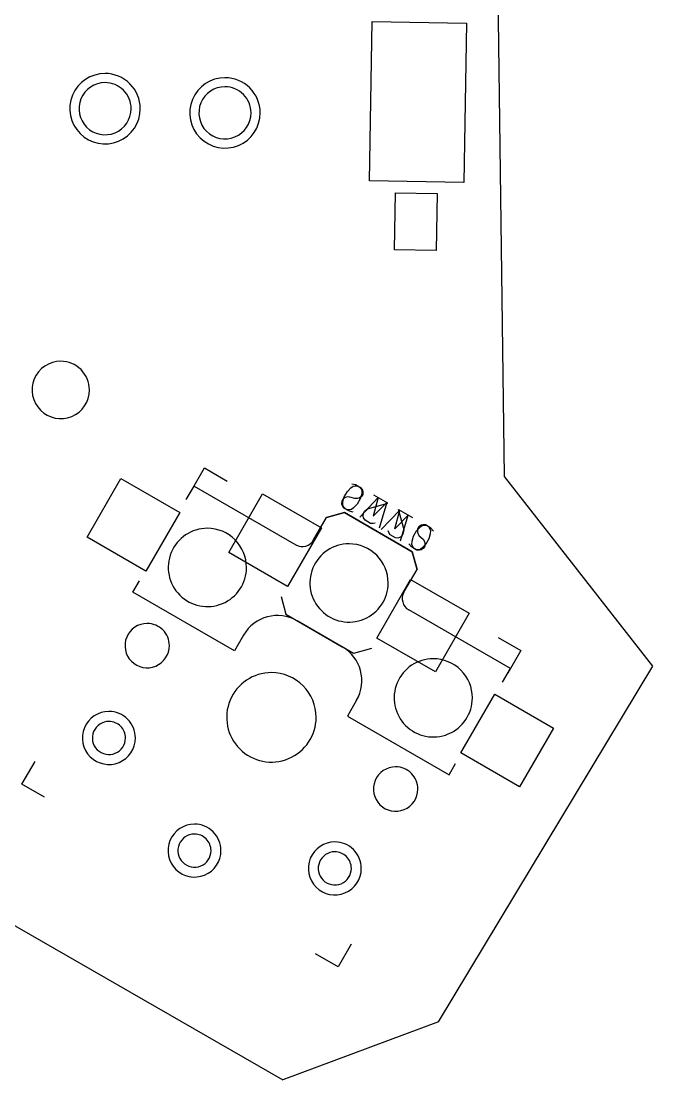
# Model space of a CAD drawing. Extents: x 28 to 165, y -144 to -37.
# Drawn here: x 141.25 to 165.47, y -144.16 to -103.57 of the extents above; entities that cross this region are included whole.
import ezdxf

# ---------------------------------------------------------------- set-up
doc = ezdxf.new("R2010")
doc.units = 0
doc.layers.get('0').update_dxf_attribs({"linetype": 'CONTINUOUS'})

msp = doc.modelspace()

# ---------------------------------------------------------------- linework, layer by layer
at = {"color": 7}
for points in [[(159.776123, -121.02233), (159.055455, -65.527407)], [(154.599868, -109.696028), (154.706677, -103.576954)], [(154.706677, -103.576954), (158.32613, -103.640132)], [(158.32613, -103.640132), (158.219321, -109.759206)], [(158.219321, -109.759206), (154.599868, -109.696028)], [(147.782285, -121.566612), (148.282285, -120.700585)], [(147.782285, -121.566612), (148.282285, -120.700585)], [(148.282285, -120.700585), (149.148312, -121.200586)], [(148.282285, -120.700585), (149.148312, -121.200586)], [(153.924757, -121.308502), (154.072287, -121.338692), (154.278477, -121.457742), (154.337147, -121.546602), (154.354577, -121.611642), (154.348197, -121.717932), (154.300577, -121.800412), (154.211727, -121.859082), (154.146677, -121.876512), (154.040387, -121.870132), (153.851617, -121.816132), (153.745326, -121.809752), (153.680276, -121.827182), (153.591426, -121.885852), (153.543806, -121.968332), (153.537426, -122.074623), (153.554856, -122.139673), (153.613526, -122.228523), (153.819716, -122.347573), (153.967247, -122.377763)], [(165.466626, -128.299214), (159.776123, -121.02233)], [(147.582285, -121.913022), (147.882285, -121.393406)], [(147.882285, -121.393406), (151.779403, -123.643408)], [(154.815842, -122.812715), (154.750793, -122.830145), (154.644505, -122.823765), (154.438309, -122.704717), (154.37964, -122.615859), (154.36221, -122.55081), (154.36859, -122.444522), (154.416209, -122.362043), (154.528877, -122.262135), (155.309463, -122.052977), (154.773351, -121.743453)], [(154.232117, -122.585673), (154.938308, -121.838692), (154.746127, -122.552523), (155.268228, -122.029172), (154.974418, -123.014243)], [(152.962417, -122.594369), (153.64543, -122.411357)], [(153.64543, -122.411357), (152.962417, -122.594369)], [(153.64543, -122.411357), (156.243509, -123.911358)], [(156.243509, -123.911358), (153.64543, -122.411357)], [(155.799207, -123.490432), (156.093011, -122.505358), (155.57091, -123.02871), (155.763096, -122.314882), (155.056899, -123.06186)], [(155.310718, -123.098434), (155.328148, -123.163484), (155.386818, -123.252334), (155.593008, -123.371384), (155.699298, -123.377764), (155.764348, -123.360334), (155.853208, -123.301664), (155.900828, -123.219184), (155.931019, -123.071663), (155.721858, -122.291073), (156.257969, -122.600593)], [(152.462416, -123.460396), (152.962417, -122.594369)], [(157.058946, -123.118027), (156.959037, -123.005358), (156.75284, -122.886311), (156.646552, -122.879931), (156.581503, -122.897361), (156.492645, -122.95603), (156.445026, -123.038509), (156.438646, -123.144798), (156.456076, -123.209847), (156.514745, -123.298705), (156.655893, -123.435182), (156.714562, -123.524041), (156.731991, -123.589089), (156.725612, -123.695378), (156.677993, -123.777856), (156.589134, -123.836525), (156.524085, -123.853955), (156.417797, -123.847575), (156.211601, -123.728528), (156.111692, -123.61586)], [(156.243509, -123.911358), (156.426522, -124.594371)], [(156.426522, -124.594371), (156.243509, -123.911358)], [(155.926521, -125.460398), (156.426522, -124.594371)], [(145.532283, -125.46373), (145.782283, -125.030716)], [(149.4294, -127.713732), (145.532283, -125.46373)], [(151.212415, -125.625461), (151.395428, -126.308475)], [(160.006652, -128.393413), (156.109535, -126.14341)], [(151.395428, -126.308475), (153.560493, -127.558476)], [(153.993507, -127.808476), (151.828442, -126.558475)], [(149.779401, -127.107513), (149.4294, -127.713732)], [(159.540626, -127.200591), (160.406653, -127.700592)], [(159.540626, -127.200591), (160.406653, -127.700592)], [(154.67652, -127.625463), (153.993507, -127.808476)], [(160.406653, -127.700592), (159.906652, -128.566619)], [(160.406653, -127.700592), (159.906652, -128.566619)], [(157.253182, -141.938246), (165.466626, -128.299214)], [(159.706652, -128.913029), (160.006652, -128.393413)], [(154.109533, -129.607516), (153.759532, -130.213734)], [(153.759532, -130.213734), (157.65665, -132.463736)], [(141.282279, -132.824953), (141.782279, -131.958926)], [(141.282279, -132.824953), (141.782279, -131.958926)], [(157.65665, -132.463736), (157.90665, -132.030723)], [(142.148305, -133.324953), (141.282279, -132.824953)], [(142.148305, -133.324953), (141.282279, -132.824953)], [(135.721812, -135.218161), (151.28343, -144.16147)], [(153.906647, -138.958933), (153.406646, -139.824959)], [(153.906647, -138.958933), (153.406646, -139.824959)], [(153.406646, -139.824959), (152.540619, -139.324959)], [(153.406646, -139.824959), (152.540619, -139.324959)], [(157.253182, -141.938246), (151.28343, -144.16147)]]:
    msp.add_lwpolyline(points, dxfattribs=at)
for points in [[(144.466512, -105.575138)], [(144.466512, -105.575138)], [(144.466512, -105.925138)], [(144.466512, -105.925138)], [(144.466512, -105.925138)], [(144.466512, -105.925138)], [(149.063713, -105.735676)], [(149.063713, -105.735676)], [(149.063713, -106.085676)], [(149.063713, -106.085676)], [(149.063713, -106.085676)], [(149.063713, -106.085676)], [(157.163747, -112.361181), (155.563991, -112.333257), (155.602037, -110.153589), (157.201793, -110.181513)], [(142.768749, -116.609058)], [(142.768749, -116.609058)], [(142.768749, -116.609059)], [(142.768749, -116.609059)], [(142.768749, -116.609059)], [(142.768749, -116.609059)], [(143.777267, -123.353504), (145.077267, -121.101837), (147.328934, -122.401837), (146.028934, -124.653504)], [(149.207399, -123.948248), (150.507399, -121.696581), (152.759066, -122.996581), (151.459066, -125.248249)], [(153.73724, -122.299955), (153.654761, -122.252336), (153.596092, -122.163478), (153.578662, -122.098429), (153.585042, -121.99214), (153.639041, -121.803373), (153.758088, -121.597177), (153.894567, -121.456029), (153.983425, -121.39736), (154.048474, -121.37993), (154.154762, -121.38631), (154.237241, -121.433929), (154.29591, -121.522787), (154.313339, -121.587836), (154.30696, -121.694124), (154.252961, -121.882891), (154.133913, -122.089088), (153.997436, -122.230236), (153.908577, -122.288905), (153.843529, -122.306335)], [(156.294079, -123.776144), (156.376559, -123.823764), (156.482849, -123.830144), (156.547899, -123.812714), (156.636749, -123.754044), (156.773229, -123.612904), (156.892279, -123.406704), (156.946279, -123.217934), (156.952659, -123.111644), (156.935229, -123.046603), (156.876559, -122.957743), (156.794079, -122.910123), (156.687789, -122.903743), (156.622739, -122.921173), (156.533889, -122.979843), (156.397409, -123.120984), (156.278359, -123.327184), (156.224359, -123.515954), (156.217979, -123.622244), (156.235409, -123.687284)], [(148.389336, -123.01517)], [(148.389336, -123.01517)], [(148.389336, -123.015171)], [(148.389336, -123.015171)], [(148.389336, -123.015171)], [(148.389336, -123.015171)], [(153.819468, -123.609915)], [(153.819468, -123.609915)], [(153.819468, -123.609915)], [(153.819468, -123.609915)], [(153.819468, -123.609915)], [(153.819468, -123.609915)], [(154.87987, -127.223251), (156.179871, -124.971584), (158.431538, -126.271585), (157.131538, -128.523252)], [(146.081321, -126.661869)], [(146.081321, -126.661869)], [(146.081321, -126.661869)], [(146.081321, -126.661869)], [(146.081321, -126.661869)], [(146.081321, -126.661869)], [(157.049599, -128.015175)], [(157.049599, -128.015175)], [(157.049599, -128.015176)], [(157.049599, -128.015176)], [(157.049599, -128.015176)], [(157.049599, -128.015176)], [(150.844466, -128.548271)], [(150.844466, -128.548271)], [(150.844466, -128.548271)], [(150.844466, -128.548271)], [(150.844466, -128.548271)], [(150.844466, -128.548271)], [(158.110001, -131.628512), (159.410001, -129.376844), (161.661668, -130.676845), (160.361668, -132.928512)], [(144.614333, -130.037669)], [(144.614333, -130.037669)], [(144.614333, -130.418669)], [(144.614333, -130.418669)], [(144.614333, -130.418669)], [(144.614333, -130.418669)], [(155.60761, -132.161874)], [(155.60761, -132.161874)], [(155.60761, -132.161875)], [(155.60761, -132.161875)], [(155.60761, -132.161875)], [(155.60761, -132.161875)], [(147.894463, -134.356326)], [(147.894463, -134.356326)], [(147.894463, -134.737327)], [(147.894463, -134.737327)], [(147.894463, -134.737327)], [(147.894463, -134.737327)], [(153.274595, -135.037674)], [(153.274595, -135.037674)], [(153.274595, -135.418674)], [(153.274595, -135.418674)], [(153.274595, -135.418674)], [(153.274595, -135.418674)]]:
    msp.add_lwpolyline(points, close=True, dxfattribs=at)
for points in [[(144.466512, -105.575138), (143.920487, -105.575138), (143.428228, -105.904055), (143.219273, -106.408516)], [(144.466512, -105.575138), (143.920487, -105.575138), (143.428228, -105.904055), (143.219273, -106.408516)], [(144.466512, -105.925138), (144.062049, -105.925138), (143.697412, -106.168781), (143.542631, -106.542455)], [(144.466512, -105.925138), (144.062049, -105.925138), (143.697412, -106.168781), (143.542631, -106.542455)], [(144.466512, -105.925138), (144.062049, -105.925138), (143.697412, -106.168781), (143.542631, -106.542455)], [(144.466512, -105.925138), (144.062049, -105.925138), (143.697412, -106.168781), (143.542631, -106.542455)], [(145.421107, -105.970544), (145.167932, -105.71737), (144.824554, -105.575138), (144.466512, -105.575138)], [(145.421107, -105.970544), (145.167932, -105.71737), (144.824554, -105.575138), (144.466512, -105.575138)], [(145.173619, -106.218032), (144.986082, -106.030495), (144.731728, -105.925138), (144.466512, -105.925138)], [(145.173619, -106.218032), (144.986082, -106.030495), (144.731728, -105.925138), (144.466512, -105.925138)], [(145.173619, -106.218032), (144.986082, -106.030495), (144.731728, -105.925138), (144.466512, -105.925138)], [(145.173619, -106.218032), (144.986082, -106.030495), (144.731728, -105.925138), (144.466512, -105.925138)], [(149.063713, -105.735676), (148.517688, -105.735676), (148.025429, -106.064593), (147.816474, -106.569054)], [(149.063713, -105.735676), (148.517688, -105.735676), (148.025429, -106.064593), (147.816474, -106.569054)], [(150.018308, -106.131082), (149.765134, -105.877908), (149.421756, -105.735676), (149.063713, -105.735676)], [(150.018308, -106.131082), (149.765134, -105.877908), (149.421756, -105.735676), (149.063713, -105.735676)], [(145.466513, -106.925139), (145.466513, -106.659922), (145.361156, -106.405568), (145.173619, -106.218032)], [(145.466513, -106.925139), (145.466513, -106.659922), (145.361156, -106.405568), (145.173619, -106.218032)], [(145.466513, -106.925139), (145.466513, -106.659922), (145.361156, -106.405568), (145.173619, -106.218032)], [(145.466513, -106.925139), (145.466513, -106.659922), (145.361156, -106.405568), (145.173619, -106.218032)], [(145.816513, -106.925139), (145.816513, -106.567096), (145.674281, -106.223718), (145.421107, -105.970544)], [(145.816513, -106.925139), (145.816513, -106.567096), (145.674281, -106.223718), (145.421107, -105.970544)], [(149.063713, -106.085676), (148.65925, -106.085676), (148.294614, -106.329319), (148.139833, -106.702993)], [(149.063713, -106.085676), (148.65925, -106.085676), (148.294614, -106.329319), (148.139833, -106.702993)], [(149.063713, -106.085676), (148.65925, -106.085676), (148.294614, -106.329319), (148.139833, -106.702993)], [(149.063713, -106.085676), (148.65925, -106.085676), (148.294614, -106.329319), (148.139833, -106.702993)], [(149.77082, -106.37857), (149.583284, -106.191033), (149.32893, -106.085676), (149.063713, -106.085676)], [(149.77082, -106.37857), (149.583284, -106.191033), (149.32893, -106.085676), (149.063713, -106.085676)], [(149.77082, -106.37857), (149.583284, -106.191033), (149.32893, -106.085676), (149.063713, -106.085676)], [(149.77082, -106.37857), (149.583284, -106.191033), (149.32893, -106.085676), (149.063713, -106.085676)], [(150.413714, -107.085677), (150.413714, -106.727635), (150.271482, -106.384257), (150.018308, -106.131082)], [(150.413714, -107.085677), (150.413714, -106.727635), (150.271482, -106.384257), (150.018308, -106.131082)], [(143.219273, -106.408516), (143.010318, -106.912977), (143.125819, -107.493637), (143.511917, -107.879734)], [(143.219273, -106.408516), (143.010318, -106.912977), (143.125819, -107.493637), (143.511917, -107.879734)], [(143.542631, -106.542455), (143.38785, -106.91613), (143.473406, -107.346248), (143.759404, -107.632247)], [(143.542631, -106.542455), (143.38785, -106.91613), (143.473406, -107.346248), (143.759404, -107.632247)], [(143.542631, -106.542455), (143.38785, -106.91613), (143.473406, -107.346248), (143.759404, -107.632247)], [(143.542631, -106.542455), (143.38785, -106.91613), (143.473406, -107.346248), (143.759404, -107.632247)], [(147.816474, -106.569054), (147.60752, -107.073515), (147.72302, -107.654175), (148.109118, -108.040272)], [(147.816474, -106.569054), (147.60752, -107.073515), (147.72302, -107.654175), (148.109118, -108.040272)], [(148.139833, -106.702993), (147.985051, -107.076668), (148.070607, -107.506786), (148.356606, -107.792785)], [(148.139833, -106.702993), (147.985051, -107.076668), (148.070607, -107.506786), (148.356606, -107.792785)], [(148.139833, -106.702993), (147.985051, -107.076668), (148.070607, -107.506786), (148.356606, -107.792785)], [(148.139833, -106.702993), (147.985051, -107.076668), (148.070607, -107.506786), (148.356606, -107.792785)], [(150.063714, -107.085677), (150.063714, -106.820461), (149.958357, -106.566106), (149.77082, -106.37857)], [(150.063714, -107.085677), (150.063714, -106.820461), (149.958357, -106.566106), (149.77082, -106.37857)], [(150.063714, -107.085677), (150.063714, -106.820461), (149.958357, -106.566106), (149.77082, -106.37857)], [(150.063714, -107.085677), (150.063714, -106.820461), (149.958357, -106.566106), (149.77082, -106.37857)], [(144.849195, -107.84902), (145.22287, -107.694238), (145.466513, -107.329602), (145.466513, -106.925139)], [(144.849195, -107.84902), (145.22287, -107.694238), (145.466513, -107.329602), (145.466513, -106.925139)], [(144.849195, -107.84902), (145.22287, -107.694238), (145.466513, -107.329602), (145.466513, -106.925139)], [(144.849195, -107.84902), (145.22287, -107.694238), (145.466513, -107.329602), (145.466513, -106.925139)], [(144.983135, -108.172378), (145.487596, -107.963423), (145.816513, -107.471164), (145.816513, -106.925139)], [(144.983135, -108.172378), (145.487596, -107.963423), (145.816513, -107.471164), (145.816513, -106.925139)], [(149.446397, -108.009558), (149.820072, -107.854777), (150.063714, -107.49014), (150.063714, -107.085677)], [(149.446397, -108.009558), (149.820072, -107.854777), (150.063714, -107.49014), (150.063714, -107.085677)], [(149.446397, -108.009558), (149.820072, -107.854777), (150.063714, -107.49014), (150.063714, -107.085677)], [(149.446397, -108.009558), (149.820072, -107.854777), (150.063714, -107.49014), (150.063714, -107.085677)], [(149.580336, -108.332916), (150.084797, -108.123961), (150.413714, -107.631702), (150.413714, -107.085677)], [(149.580336, -108.332916), (150.084797, -108.123961), (150.413714, -107.631702), (150.413714, -107.085677)], [(143.511917, -107.879734), (143.898014, -108.265832), (144.478674, -108.381332), (144.983135, -108.172378)], [(143.511917, -107.879734), (143.898014, -108.265832), (144.478674, -108.381332), (144.983135, -108.172378)], [(143.759404, -107.632247), (144.045402, -107.918245), (144.475521, -108.003801), (144.849195, -107.84902)], [(143.759404, -107.632247), (144.045402, -107.918245), (144.475521, -108.003801), (144.849195, -107.84902)], [(143.759404, -107.632247), (144.045402, -107.918245), (144.475521, -108.003801), (144.849195, -107.84902)], [(143.759404, -107.632247), (144.045402, -107.918245), (144.475521, -108.003801), (144.849195, -107.84902)], [(148.356606, -107.792785), (148.642604, -108.078783), (149.072722, -108.164339), (149.446397, -108.009558)], [(148.356606, -107.792785), (148.642604, -108.078783), (149.072722, -108.164339), (149.446397, -108.009558)], [(148.356606, -107.792785), (148.642604, -108.078783), (149.072722, -108.164339), (149.446397, -108.009558)], [(148.356606, -107.792785), (148.642604, -108.078783), (149.072722, -108.164339), (149.446397, -108.009558)], [(148.109118, -108.040272), (148.495216, -108.42637), (149.075875, -108.54187), (149.580336, -108.332916)], [(148.109118, -108.040272), (148.495216, -108.42637), (149.075875, -108.54187), (149.580336, -108.332916)], [(142.768749, -116.609058), (142.32384, -116.609058), (141.92274, -116.877065), (141.752481, -117.288107)], [(142.768749, -116.609058), (142.32384, -116.609058), (141.92274, -116.877065), (141.752481, -117.288107)], [(142.768749, -116.609059), (142.32384, -116.609059), (141.92274, -116.877065), (141.752481, -117.288107)], [(142.768749, -116.609059), (142.32384, -116.609059), (141.92274, -116.877065), (141.752481, -117.288107)], [(142.768749, -116.609059), (142.32384, -116.609059), (141.92274, -116.877065), (141.752481, -117.288107)], [(142.768749, -116.609059), (142.32384, -116.609059), (141.92274, -116.877065), (141.752481, -117.288107)], [(143.546567, -116.931241), (143.340277, -116.724951), (143.060487, -116.609058), (142.768749, -116.609058)], [(143.546567, -116.931241), (143.340277, -116.724951), (143.060487, -116.609058), (142.768749, -116.609058)], [(143.546567, -116.931242), (143.340277, -116.724951), (143.060487, -116.609059), (142.768749, -116.609059)], [(143.546567, -116.931242), (143.340277, -116.724951), (143.060487, -116.609059), (142.768749, -116.609059)], [(143.546567, -116.931242), (143.340277, -116.724951), (143.060487, -116.609059), (142.768749, -116.609059)], [(143.546567, -116.931242), (143.340277, -116.724951), (143.060487, -116.609059), (142.768749, -116.609059)], [(141.752481, -117.288107), (141.582221, -117.699149), (141.676333, -118.172279), (141.990931, -118.486878)], [(141.752481, -117.288107), (141.582221, -117.699149), (141.676333, -118.172279), (141.990931, -118.486878)], [(141.752481, -117.288107), (141.582222, -117.699149), (141.676333, -118.172279), (141.990931, -118.486877)], [(141.752481, -117.288107), (141.582222, -117.699149), (141.676333, -118.172279), (141.990931, -118.486877)], [(141.752481, -117.288107), (141.582222, -117.699149), (141.676333, -118.172279), (141.990931, -118.486877)], [(141.752481, -117.288107), (141.582222, -117.699149), (141.676333, -118.172279), (141.990931, -118.486877)], [(143.86875, -117.709059), (143.86875, -117.417321), (143.752857, -117.137531), (143.546567, -116.931241)], [(143.86875, -117.709059), (143.86875, -117.417321), (143.752857, -117.137531), (143.546567, -116.931241)], [(143.86875, -117.709059), (143.86875, -117.417321), (143.752857, -117.137532), (143.546567, -116.931242)], [(143.86875, -117.709059), (143.86875, -117.417321), (143.752857, -117.137532), (143.546567, -116.931242)], [(143.86875, -117.709059), (143.86875, -117.417321), (143.752857, -117.137532), (143.546567, -116.931242)], [(143.86875, -117.709059), (143.86875, -117.417321), (143.752857, -117.137532), (143.546567, -116.931242)], [(143.189701, -118.725327), (143.600743, -118.555068), (143.86875, -118.153968), (143.86875, -117.709059)], [(143.189701, -118.725328), (143.600743, -118.555069), (143.86875, -118.153968), (143.86875, -117.709059)], [(143.189701, -118.725327), (143.600743, -118.555068), (143.86875, -118.153968), (143.86875, -117.709059)], [(143.189701, -118.725328), (143.600743, -118.555069), (143.86875, -118.153968), (143.86875, -117.709059)], [(143.189701, -118.725327), (143.600743, -118.555068), (143.86875, -118.153968), (143.86875, -117.709059)], [(143.189701, -118.725327), (143.600743, -118.555068), (143.86875, -118.153968), (143.86875, -117.709059)], [(141.990931, -118.486877), (142.305529, -118.801475), (142.778659, -118.895587), (143.189701, -118.725327)], [(141.990931, -118.486877), (142.305529, -118.801475), (142.778659, -118.895587), (143.189701, -118.725327)], [(141.990931, -118.486877), (142.305529, -118.801475), (142.778659, -118.895587), (143.189701, -118.725327)], [(141.990931, -118.486877), (142.305529, -118.801475), (142.778659, -118.895587), (143.189701, -118.725327)], [(141.990931, -118.486878), (142.305529, -118.801476), (142.778659, -118.895587), (143.189701, -118.725328)], [(141.990931, -118.486878), (142.305529, -118.801476), (142.778659, -118.895587), (143.189701, -118.725328)], [(148.389336, -123.01517), (147.782642, -123.01517), (147.235687, -123.380634), (147.003516, -123.941146)], [(148.389336, -123.01517), (147.782642, -123.01517), (147.235687, -123.380634), (147.003516, -123.941146)], [(148.389336, -123.015171), (147.782643, -123.015171), (147.235688, -123.380634), (147.003516, -123.941146)], [(148.389336, -123.015171), (147.782643, -123.015171), (147.235688, -123.380634), (147.003516, -123.941146)], [(148.389336, -123.015171), (147.782643, -123.015171), (147.235688, -123.380634), (147.003516, -123.941146)], [(148.389336, -123.015171), (147.782643, -123.015171), (147.235688, -123.380634), (147.003516, -123.941146)], [(149.449998, -123.454511), (149.168693, -123.173206), (148.787161, -123.01517), (148.389336, -123.01517)], [(149.449998, -123.454511), (149.168693, -123.173206), (148.787161, -123.01517), (148.389336, -123.01517)], [(149.449997, -123.454511), (149.168692, -123.173206), (148.787161, -123.015171), (148.389336, -123.015171)], [(149.449997, -123.454511), (149.168692, -123.173206), (148.787161, -123.015171), (148.389336, -123.015171)], [(149.449997, -123.454511), (149.168692, -123.173206), (148.787161, -123.015171), (148.389336, -123.015171)], [(149.449997, -123.454511), (149.168692, -123.173206), (148.787161, -123.015171), (148.389336, -123.015171)], [(149.889337, -124.515172), (149.889337, -124.117347), (149.731302, -123.735816), (149.449997, -123.454511)], [(149.889337, -124.515172), (149.889337, -124.117347), (149.731302, -123.735816), (149.449997, -123.454511)], [(149.889337, -124.515172), (149.889337, -124.117347), (149.731302, -123.735816), (149.449997, -123.454511)], [(149.889337, -124.515172), (149.889337, -124.117347), (149.731302, -123.735816), (149.449997, -123.454511)], [(149.889338, -124.515172), (149.889338, -124.117347), (149.731302, -123.735816), (149.449998, -123.454511)], [(149.889338, -124.515172), (149.889338, -124.117347), (149.731302, -123.735816), (149.449998, -123.454511)], [(151.779403, -123.643408), (152.018549, -123.781479), (152.324344, -123.699542), (152.462416, -123.460396)], [(153.819468, -123.609915), (153.212775, -123.609915), (152.66582, -123.975379), (152.433648, -124.535891)], [(153.819468, -123.609915), (153.212775, -123.609915), (152.66582, -123.975379), (152.433648, -124.535891)], [(153.819468, -123.609915), (153.212775, -123.609915), (152.66582, -123.975379), (152.433648, -124.535891)], [(153.819468, -123.609915), (153.212775, -123.609915), (152.66582, -123.975379), (152.433648, -124.535891)], [(153.819468, -123.609915), (153.212775, -123.609915), (152.66582, -123.975379), (152.433648, -124.535891)], [(153.819468, -123.609915), (153.212775, -123.609915), (152.66582, -123.975379), (152.433648, -124.535891)], [(154.880129, -124.049256), (154.598825, -123.767951), (154.217293, -123.609915), (153.819468, -123.609915)], [(154.88013, -124.049255), (154.598825, -123.76795), (154.217294, -123.609915), (153.819468, -123.609915)], [(154.880129, -124.049256), (154.598825, -123.767951), (154.217293, -123.609915), (153.819468, -123.609915)], [(154.88013, -124.049255), (154.598825, -123.76795), (154.217294, -123.609915), (153.819468, -123.609915)], [(154.880129, -124.049256), (154.598825, -123.767951), (154.217293, -123.609915), (153.819468, -123.609915)], [(154.880129, -124.049256), (154.598825, -123.767951), (154.217293, -123.609915), (153.819468, -123.609915)], [(147.003516, -123.941146), (146.771344, -124.501658), (146.899678, -125.146836), (147.328675, -125.575833)], [(147.003516, -123.941146), (146.771344, -124.501658), (146.899678, -125.146836), (147.328675, -125.575833)], [(147.003516, -123.941146), (146.771345, -124.501658), (146.899678, -125.146835), (147.328675, -125.575833)], [(147.003516, -123.941146), (146.771345, -124.501658), (146.899678, -125.146835), (147.328675, -125.575833)], [(147.003516, -123.941146), (146.771345, -124.501658), (146.899678, -125.146835), (147.328675, -125.575833)], [(147.003516, -123.941146), (146.771345, -124.501658), (146.899678, -125.146835), (147.328675, -125.575833)], [(155.319469, -125.109916), (155.319469, -124.712091), (155.161434, -124.33056), (154.880129, -124.049256)], [(155.319469, -125.109916), (155.319469, -124.712091), (155.161434, -124.33056), (154.880129, -124.049256)], [(155.319469, -125.109916), (155.319469, -124.712091), (155.161434, -124.33056), (154.880129, -124.049256)], [(155.319469, -125.109916), (155.319469, -124.712091), (155.161434, -124.33056), (154.880129, -124.049256)], [(155.31947, -125.109916), (155.31947, -124.712091), (155.161435, -124.33056), (154.88013, -124.049255)], [(155.31947, -125.109916), (155.31947, -124.712091), (155.161435, -124.33056), (154.88013, -124.049255)], [(148.963362, -125.900992), (149.523874, -125.66882), (149.889337, -125.121866), (149.889337, -124.515172)], [(148.963362, -125.900992), (149.523874, -125.668821), (149.889338, -125.121866), (149.889338, -124.515172)], [(148.963362, -125.900992), (149.523874, -125.66882), (149.889337, -125.121866), (149.889337, -124.515172)], [(148.963362, -125.900992), (149.523874, -125.668821), (149.889338, -125.121866), (149.889338, -124.515172)], [(148.963362, -125.900992), (149.523874, -125.66882), (149.889337, -125.121866), (149.889337, -124.515172)], [(148.963362, -125.900992), (149.523874, -125.66882), (149.889337, -125.121866), (149.889337, -124.515172)], [(152.433648, -124.535891), (152.201476, -125.096403), (152.32981, -125.74158), (152.758807, -126.170578)], [(152.433648, -124.535891), (152.201476, -125.096403), (152.32981, -125.74158), (152.758807, -126.170578)], [(152.433648, -124.535891), (152.201477, -125.096403), (152.32981, -125.74158), (152.758808, -126.170577)], [(152.433648, -124.535891), (152.201477, -125.096403), (152.32981, -125.74158), (152.758808, -126.170577)], [(152.433648, -124.535891), (152.201477, -125.096403), (152.32981, -125.74158), (152.758808, -126.170577)], [(152.433648, -124.535891), (152.201477, -125.096403), (152.32981, -125.74158), (152.758808, -126.170577)], [(154.393494, -126.495737), (154.954006, -126.263565), (155.319469, -125.71661), (155.319469, -125.109916)], [(154.393494, -126.495737), (154.954006, -126.263565), (155.31947, -125.71661), (155.31947, -125.109916)], [(154.393494, -126.495737), (154.954006, -126.263565), (155.319469, -125.71661), (155.319469, -125.109916)], [(154.393494, -126.495737), (154.954006, -126.263565), (155.31947, -125.71661), (155.31947, -125.109916)], [(154.393494, -126.495737), (154.954006, -126.263565), (155.319469, -125.71661), (155.319469, -125.109916)], [(154.393494, -126.495737), (154.954006, -126.263565), (155.319469, -125.71661), (155.319469, -125.109916)], [(147.328675, -125.575833), (147.757673, -126.00483), (148.40285, -126.133164), (148.963362, -125.900992)], [(147.328675, -125.575833), (147.757673, -126.00483), (148.40285, -126.133164), (148.963362, -125.900992)], [(147.328675, -125.575833), (147.757673, -126.00483), (148.40285, -126.133164), (148.963362, -125.900992)], [(147.328675, -125.575833), (147.757673, -126.00483), (148.40285, -126.133164), (148.963362, -125.900992)], [(147.328675, -125.575833), (147.757673, -126.00483), (148.40285, -126.133164), (148.963362, -125.900992)], [(147.328675, -125.575833), (147.757673, -126.00483), (148.40285, -126.133164), (148.963362, -125.900992)], [(155.926521, -125.460398), (155.788451, -125.699544), (155.870388, -126.005339), (156.109535, -126.143411)], [(151.828441, -126.558475), (151.111002, -126.144262), (150.193616, -126.390075), (149.779401, -127.107513)], [(152.758807, -126.170578), (153.187805, -126.599575), (153.832982, -126.727909), (154.393494, -126.495737)], [(152.758807, -126.170578), (153.187805, -126.599575), (153.832982, -126.727909), (154.393494, -126.495737)], [(152.758808, -126.170577), (153.187805, -126.599575), (153.832982, -126.727908), (154.393494, -126.495737)], [(152.758808, -126.170577), (153.187805, -126.599575), (153.832982, -126.727908), (154.393494, -126.495737)], [(152.758808, -126.170577), (153.187805, -126.599575), (153.832982, -126.727908), (154.393494, -126.495737)], [(152.758808, -126.170577), (153.187805, -126.599575), (153.832982, -126.727908), (154.393494, -126.495737)], [(146.081321, -126.661869), (145.737164, -126.661869), (145.426895, -126.869184), (145.295191, -127.187144)], [(146.081321, -126.661869), (145.737164, -126.661869), (145.426895, -126.869184), (145.295191, -127.187144)], [(146.081321, -126.661869), (145.737164, -126.661869), (145.426895, -126.869185), (145.295192, -127.187144)], [(146.081321, -126.661869), (145.737164, -126.661869), (145.426895, -126.869185), (145.295192, -127.187144)], [(146.081321, -126.661869), (145.737164, -126.661869), (145.426895, -126.869185), (145.295192, -127.187144)], [(146.081321, -126.661869), (145.737164, -126.661869), (145.426895, -126.869185), (145.295192, -127.187144)], [(146.682998, -126.911092), (146.523424, -126.751518), (146.306994, -126.661869), (146.081321, -126.661869)], [(146.682999, -126.911092), (146.523424, -126.751517), (146.306994, -126.661869), (146.081321, -126.661869)], [(146.682998, -126.911092), (146.523424, -126.751518), (146.306994, -126.661869), (146.081321, -126.661869)], [(146.682999, -126.911092), (146.523424, -126.751517), (146.306994, -126.661869), (146.081321, -126.661869)], [(146.682998, -126.911092), (146.523424, -126.751518), (146.306994, -126.661869), (146.081321, -126.661869)], [(146.682998, -126.911092), (146.523424, -126.751518), (146.306994, -126.661869), (146.081321, -126.661869)], [(146.932221, -127.51277), (146.932221, -127.287097), (146.842573, -127.070667), (146.682998, -126.911092)], [(146.932221, -127.51277), (146.932221, -127.287097), (146.842573, -127.070667), (146.682998, -126.911092)], [(146.932221, -127.51277), (146.932221, -127.287097), (146.842573, -127.070667), (146.682998, -126.911092)], [(146.932221, -127.51277), (146.932221, -127.287097), (146.842573, -127.070667), (146.682998, -126.911092)], [(146.932222, -127.51277), (146.932222, -127.287097), (146.842574, -127.070667), (146.682999, -126.911092)], [(146.932222, -127.51277), (146.932222, -127.287097), (146.842574, -127.070667), (146.682999, -126.911092)], [(145.295191, -127.187144), (145.163488, -127.505104), (145.236287, -127.871092), (145.479643, -128.114447)], [(145.295191, -127.187144), (145.163488, -127.505104), (145.236287, -127.871092), (145.479643, -128.114447)], [(145.295192, -127.187144), (145.163489, -127.505104), (145.236288, -127.871091), (145.479644, -128.114447)], [(145.295192, -127.187144), (145.163489, -127.505104), (145.236288, -127.871091), (145.479644, -128.114447)], [(145.295192, -127.187144), (145.163489, -127.505104), (145.236288, -127.871091), (145.479644, -128.114447)], [(145.295192, -127.187144), (145.163489, -127.505104), (145.236288, -127.871091), (145.479644, -128.114447)], [(146.406947, -128.298899), (146.724906, -128.167196), (146.932221, -127.856927), (146.932221, -127.51277)], [(146.406947, -128.2989), (146.724907, -128.167196), (146.932222, -127.856927), (146.932222, -127.51277)], [(146.406947, -128.298899), (146.724906, -128.167196), (146.932221, -127.856927), (146.932221, -127.51277)], [(146.406947, -128.2989), (146.724907, -128.167196), (146.932222, -127.856927), (146.932222, -127.51277)], [(146.406947, -128.298899), (146.724906, -128.167196), (146.932221, -127.856927), (146.932221, -127.51277)], [(146.406947, -128.298899), (146.724906, -128.167196), (146.932221, -127.856927), (146.932221, -127.51277)], [(154.109531, -129.607515), (154.523744, -128.890076), (154.277932, -127.97269), (153.560493, -127.558476)], [(145.479643, -128.114447), (145.722999, -128.357803), (146.088987, -128.430603), (146.406947, -128.2989)], [(145.479643, -128.114447), (145.722999, -128.357803), (146.088987, -128.430603), (146.406947, -128.2989)], [(145.479644, -128.114447), (145.723, -128.357803), (146.088987, -128.430602), (146.406947, -128.298899)], [(145.479644, -128.114447), (145.723, -128.357803), (146.088987, -128.430602), (146.406947, -128.298899)], [(145.479644, -128.114447), (145.723, -128.357803), (146.088987, -128.430602), (146.406947, -128.298899)], [(145.479644, -128.114447), (145.723, -128.357803), (146.088987, -128.430602), (146.406947, -128.298899)], [(157.049599, -128.015175), (156.442905, -128.015175), (155.89595, -128.380639), (155.663778, -128.941151)], [(157.049599, -128.015175), (156.442905, -128.015175), (155.89595, -128.380639), (155.663778, -128.941151)], [(157.049599, -128.015176), (156.442905, -128.015176), (155.89595, -128.380639), (155.663778, -128.941151)], [(157.049599, -128.015176), (156.442905, -128.015176), (155.89595, -128.380639), (155.663778, -128.941151)], [(157.049599, -128.015176), (156.442905, -128.015176), (155.89595, -128.380639), (155.663778, -128.941151)], [(157.049599, -128.015176), (156.442905, -128.015176), (155.89595, -128.380639), (155.663778, -128.941151)], [(158.11026, -128.454515), (157.828955, -128.173211), (157.447424, -128.015175), (157.049599, -128.015175)], [(158.11026, -128.454515), (157.828955, -128.173211), (157.447424, -128.015175), (157.049599, -128.015175)], [(158.110259, -128.454516), (157.828955, -128.173211), (157.447424, -128.015176), (157.049599, -128.015176)], [(158.110259, -128.454516), (157.828955, -128.173211), (157.447424, -128.015176), (157.049599, -128.015176)], [(158.110259, -128.454516), (157.828955, -128.173211), (157.447424, -128.015176), (157.049599, -128.015176)], [(158.110259, -128.454516), (157.828955, -128.173211), (157.447424, -128.015176), (157.049599, -128.015176)], [(150.844466, -128.548271), (150.151015, -128.548271), (149.525845, -128.965996), (149.260473, -129.606661)], [(150.844466, -128.548271), (150.151014, -128.548271), (149.525845, -128.965996), (149.260473, -129.606661)], [(150.844466, -128.548271), (150.151015, -128.548271), (149.525845, -128.965996), (149.260473, -129.606661)], [(150.844466, -128.548271), (150.151014, -128.548271), (149.525845, -128.965996), (149.260473, -129.606661)], [(150.844466, -128.548271), (150.151015, -128.548271), (149.525845, -128.965996), (149.260473, -129.606661)], [(150.844466, -128.548271), (150.151015, -128.548271), (149.525845, -128.965996), (149.260473, -129.606661)], [(152.056801, -129.050437), (151.73527, -128.728906), (151.29918, -128.548271), (150.844466, -128.548271)], [(152.056801, -129.050437), (151.73527, -128.728905), (151.29918, -128.548271), (150.844466, -128.548271)], [(152.056801, -129.050437), (151.73527, -128.728906), (151.29918, -128.548271), (150.844466, -128.548271)], [(152.056801, -129.050437), (151.73527, -128.728905), (151.29918, -128.548271), (150.844466, -128.548271)], [(152.056801, -129.050437), (151.73527, -128.728906), (151.29918, -128.548271), (150.844466, -128.548271)], [(152.056801, -129.050437), (151.73527, -128.728906), (151.29918, -128.548271), (150.844466, -128.548271)], [(158.549599, -129.515177), (158.549599, -129.117352), (158.391564, -128.735821), (158.110259, -128.454516)], [(158.549599, -129.515177), (158.549599, -129.117352), (158.391564, -128.735821), (158.110259, -128.454516)], [(158.549599, -129.515177), (158.549599, -129.117352), (158.391564, -128.735821), (158.110259, -128.454516)], [(158.549599, -129.515177), (158.549599, -129.117352), (158.391564, -128.735821), (158.110259, -128.454516)], [(158.5496, -129.515177), (158.5496, -129.117352), (158.391565, -128.73582), (158.11026, -128.454515)], [(158.5496, -129.515177), (158.5496, -129.117352), (158.391565, -128.73582), (158.11026, -128.454515)], [(152.558967, -130.262772), (152.558967, -129.808058), (152.378332, -129.371968), (152.056801, -129.050437)], [(152.558967, -130.262772), (152.558967, -129.808058), (152.378333, -129.371968), (152.056801, -129.050437)], [(152.558967, -130.262772), (152.558967, -129.808058), (152.378332, -129.371968), (152.056801, -129.050437)], [(152.558967, -130.262772), (152.558967, -129.808058), (152.378333, -129.371968), (152.056801, -129.050437)], [(152.558967, -130.262772), (152.558967, -129.808058), (152.378332, -129.371968), (152.056801, -129.050437)], [(152.558967, -130.262772), (152.558967, -129.808058), (152.378332, -129.371968), (152.056801, -129.050437)], [(155.663778, -128.941151), (155.431606, -129.501663), (155.55994, -130.14684), (155.988937, -130.575838)], [(155.663778, -128.941151), (155.431606, -129.501663), (155.55994, -130.14684), (155.988937, -130.575838)], [(155.663778, -128.941151), (155.431607, -129.501663), (155.55994, -130.14684), (155.988938, -130.575837)], [(155.663778, -128.941151), (155.431607, -129.501663), (155.55994, -130.14684), (155.988938, -130.575837)], [(155.663778, -128.941151), (155.431607, -129.501663), (155.55994, -130.14684), (155.988938, -130.575837)], [(155.663778, -128.941151), (155.431607, -129.501663), (155.55994, -130.14684), (155.988938, -130.575837)], [(149.260473, -129.606661), (148.9951, -130.247326), (149.141786, -130.984764), (149.63213, -131.475108)], [(149.260473, -129.606661), (148.9951, -130.247326), (149.141786, -130.984764), (149.63213, -131.475108)], [(149.260473, -129.606661), (148.995101, -130.247326), (149.141786, -130.984764), (149.63213, -131.475108)], [(149.260473, -129.606661), (148.995101, -130.247326), (149.141786, -130.984764), (149.63213, -131.475108)], [(149.260473, -129.606661), (148.995101, -130.247326), (149.141786, -130.984764), (149.63213, -131.475108)], [(149.260473, -129.606661), (148.995101, -130.247326), (149.141786, -130.984764), (149.63213, -131.475108)], [(157.623624, -130.900997), (158.184136, -130.668825), (158.549599, -130.12187), (158.549599, -129.515177)], [(157.623624, -130.900997), (158.184136, -130.668826), (158.5496, -130.121871), (158.5496, -129.515177)], [(157.623624, -130.900997), (158.184136, -130.668825), (158.549599, -130.12187), (158.549599, -129.515177)], [(157.623624, -130.900997), (158.184136, -130.668826), (158.5496, -130.121871), (158.5496, -129.515177)], [(157.623624, -130.900997), (158.184136, -130.668825), (158.549599, -130.12187), (158.549599, -129.515177)], [(157.623624, -130.900997), (158.184136, -130.668825), (158.549599, -130.12187), (158.549599, -129.515177)], [(144.614333, -130.037669), (144.203399, -130.037669), (143.832928, -130.28521), (143.67567, -130.664863)], [(144.614333, -130.037669), (144.203399, -130.037669), (143.832928, -130.28521), (143.67567, -130.664863)], [(145.332754, -130.335249), (145.142217, -130.144712), (144.883793, -130.037669), (144.614333, -130.037669)], [(145.332754, -130.335249), (145.142217, -130.144712), (144.883793, -130.037669), (144.614333, -130.037669)], [(151.500577, -131.846765), (152.141242, -131.581393), (152.558967, -130.956223), (152.558967, -130.262772)], [(151.500577, -131.846765), (152.141242, -131.581393), (152.558967, -130.956224), (152.558967, -130.262772)], [(151.500577, -131.846765), (152.141242, -131.581393), (152.558967, -130.956223), (152.558967, -130.262772)], [(151.500577, -131.846765), (152.141242, -131.581393), (152.558967, -130.956224), (152.558967, -130.262772)], [(151.500577, -131.846765), (152.141242, -131.581393), (152.558967, -130.956223), (152.558967, -130.262772)], [(151.500577, -131.846765), (152.141242, -131.581393), (152.558967, -130.956223), (152.558967, -130.262772)], [(143.67567, -130.664863), (143.518413, -131.044517), (143.605337, -131.481517), (143.895912, -131.772091)], [(143.67567, -130.664863), (143.518413, -131.044517), (143.605337, -131.481517), (143.895912, -131.772091)], [(144.614333, -130.418669), (144.357499, -130.418669), (144.125955, -130.573382), (144.027669, -130.810666)], [(144.614333, -130.418669), (144.357499, -130.418669), (144.125955, -130.573382), (144.027669, -130.810666)], [(144.614333, -130.418669), (144.357499, -130.418669), (144.125955, -130.573382), (144.027669, -130.810666)], [(144.614333, -130.418669), (144.357499, -130.418669), (144.125955, -130.573382), (144.027669, -130.810666)], [(145.063346, -130.604657), (144.94426, -130.485571), (144.782745, -130.418669), (144.614333, -130.418669)], [(145.063346, -130.604657), (144.94426, -130.485571), (144.782745, -130.418669), (144.614333, -130.418669)], [(145.063346, -130.604657), (144.94426, -130.485571), (144.782745, -130.418669), (144.614333, -130.418669)], [(145.063346, -130.604657), (144.94426, -130.485571), (144.782745, -130.418669), (144.614333, -130.418669)], [(145.249333, -131.05367), (145.249333, -130.885257), (145.182432, -130.723743), (145.063346, -130.604657)], [(145.249333, -131.05367), (145.249333, -130.885257), (145.182432, -130.723743), (145.063346, -130.604657)], [(145.249333, -131.05367), (145.249333, -130.885257), (145.182432, -130.723743), (145.063346, -130.604657)], [(145.249333, -131.05367), (145.249333, -130.885257), (145.182432, -130.723743), (145.063346, -130.604657)], [(145.630334, -131.05367), (145.630334, -130.78421), (145.523291, -130.525786), (145.332754, -130.335249)], [(145.630334, -131.05367), (145.630334, -130.78421), (145.523291, -130.525786), (145.332754, -130.335249)], [(155.988937, -130.575838), (156.417935, -131.004835), (157.063112, -131.133169), (157.623624, -130.900997)], [(155.988937, -130.575838), (156.417935, -131.004835), (157.063112, -131.133169), (157.623624, -130.900997)], [(155.988938, -130.575837), (156.417935, -131.004835), (157.063112, -131.133168), (157.623624, -130.900997)], [(155.988938, -130.575837), (156.417935, -131.004835), (157.063112, -131.133168), (157.623624, -130.900997)], [(155.988938, -130.575837), (156.417935, -131.004835), (157.063112, -131.133168), (157.623624, -130.900997)], [(155.988938, -130.575837), (156.417935, -131.004835), (157.063112, -131.133168), (157.623624, -130.900997)], [(144.027669, -130.810666), (143.929383, -131.047949), (143.983711, -131.321074), (144.165319, -131.502683)], [(144.027669, -130.810666), (143.929383, -131.047949), (143.983711, -131.321074), (144.165319, -131.502683)], [(144.027669, -130.810666), (143.929383, -131.047949), (143.983711, -131.321074), (144.165319, -131.502683)], [(144.027669, -130.810666), (143.929383, -131.047949), (143.983711, -131.321074), (144.165319, -131.502683)], [(144.857337, -131.640334), (145.09462, -131.542048), (145.249333, -131.310504), (145.249333, -131.05367)], [(144.857337, -131.640334), (145.09462, -131.542048), (145.249333, -131.310504), (145.249333, -131.05367)], [(144.857337, -131.640334), (145.09462, -131.542048), (145.249333, -131.310504), (145.249333, -131.05367)], [(144.857337, -131.640334), (145.09462, -131.542048), (145.249333, -131.310504), (145.249333, -131.05367)], [(145.003139, -131.992333), (145.382793, -131.835075), (145.630334, -131.464604), (145.630334, -131.05367)], [(145.003139, -131.992333), (145.382793, -131.835075), (145.630334, -131.464604), (145.630334, -131.05367)], [(144.165319, -131.502683), (144.346928, -131.684292), (144.620053, -131.73862), (144.857337, -131.640334)], [(144.165319, -131.502683), (144.346928, -131.684292), (144.620053, -131.73862), (144.857337, -131.640334)], [(144.165319, -131.502683), (144.346928, -131.684292), (144.620053, -131.73862), (144.857337, -131.640334)], [(144.165319, -131.502683), (144.346928, -131.684292), (144.620053, -131.73862), (144.857337, -131.640334)], [(149.63213, -131.475108), (150.122474, -131.965452), (150.859912, -132.112137), (151.500577, -131.846765)], [(149.63213, -131.475108), (150.122474, -131.965452), (150.859912, -132.112138), (151.500577, -131.846765)], [(149.63213, -131.475108), (150.122474, -131.965452), (150.859912, -132.112137), (151.500577, -131.846765)], [(149.63213, -131.475108), (150.122474, -131.965452), (150.859912, -132.112138), (151.500577, -131.846765)], [(149.63213, -131.475108), (150.122474, -131.965452), (150.859912, -132.112137), (151.500577, -131.846765)], [(149.63213, -131.475108), (150.122474, -131.965452), (150.859912, -132.112137), (151.500577, -131.846765)], [(143.895912, -131.772091), (144.186486, -132.062665), (144.623486, -132.14959), (145.003139, -131.992333)], [(143.895912, -131.772091), (144.186486, -132.062665), (144.623486, -132.14959), (145.003139, -131.992333)], [(155.60761, -132.161874), (155.263453, -132.161874), (154.953184, -132.369189), (154.82148, -132.687149)], [(155.60761, -132.161874), (155.263453, -132.161874), (154.953184, -132.369189), (154.82148, -132.687149)], [(155.60761, -132.161875), (155.263453, -132.161875), (154.953184, -132.36919), (154.821481, -132.687149)], [(155.60761, -132.161875), (155.263453, -132.161875), (154.953184, -132.36919), (154.821481, -132.687149)], [(155.60761, -132.161875), (155.263453, -132.161875), (154.953184, -132.36919), (154.821481, -132.687149)], [(155.60761, -132.161875), (155.263453, -132.161875), (154.953184, -132.36919), (154.821481, -132.687149)], [(156.209288, -132.411097), (156.049713, -132.251522), (155.833283, -132.161874), (155.60761, -132.161874)], [(156.209288, -132.411097), (156.049713, -132.251522), (155.833283, -132.161874), (155.60761, -132.161874)], [(156.209288, -132.411098), (156.049713, -132.251523), (155.833283, -132.161875), (155.60761, -132.161875)], [(156.209288, -132.411098), (156.049713, -132.251523), (155.833283, -132.161875), (155.60761, -132.161875)], [(156.209288, -132.411098), (156.049713, -132.251523), (155.833283, -132.161875), (155.60761, -132.161875)], [(156.209288, -132.411098), (156.049713, -132.251523), (155.833283, -132.161875), (155.60761, -132.161875)], [(154.82148, -132.687149), (154.689777, -133.005109), (154.762577, -133.371097), (155.005932, -133.614453)], [(154.82148, -132.687149), (154.689777, -133.005109), (154.762577, -133.371097), (155.005932, -133.614453)], [(154.821481, -132.687149), (154.689778, -133.005109), (154.762577, -133.371097), (155.005933, -133.614452)], [(154.821481, -132.687149), (154.689778, -133.005109), (154.762577, -133.371097), (155.005933, -133.614452)], [(154.821481, -132.687149), (154.689778, -133.005109), (154.762577, -133.371097), (155.005933, -133.614452)], [(154.821481, -132.687149), (154.689778, -133.005109), (154.762577, -133.371097), (155.005933, -133.614452)], [(156.458511, -133.012775), (156.458511, -132.787102), (156.368863, -132.570672), (156.209288, -132.411097)], [(156.458511, -133.012775), (156.458511, -132.787102), (156.368863, -132.570672), (156.209288, -132.411097)], [(156.458511, -133.012775), (156.458511, -132.787102), (156.368862, -132.570672), (156.209288, -132.411098)], [(156.458511, -133.012775), (156.458511, -132.787102), (156.368862, -132.570672), (156.209288, -132.411098)], [(156.458511, -133.012775), (156.458511, -132.787102), (156.368862, -132.570672), (156.209288, -132.411098)], [(156.458511, -133.012775), (156.458511, -132.787102), (156.368862, -132.570672), (156.209288, -132.411098)], [(155.933236, -133.798904), (156.251195, -133.667201), (156.458511, -133.356932), (156.458511, -133.012775)], [(155.933236, -133.798905), (156.251196, -133.667202), (156.458511, -133.356932), (156.458511, -133.012775)], [(155.933236, -133.798904), (156.251195, -133.667201), (156.458511, -133.356932), (156.458511, -133.012775)], [(155.933236, -133.798905), (156.251196, -133.667202), (156.458511, -133.356932), (156.458511, -133.012775)], [(155.933236, -133.798904), (156.251195, -133.667201), (156.458511, -133.356932), (156.458511, -133.012775)], [(155.933236, -133.798904), (156.251195, -133.667201), (156.458511, -133.356932), (156.458511, -133.012775)], [(155.005932, -133.614453), (155.249288, -133.857809), (155.615276, -133.930608), (155.933236, -133.798905)], [(155.005932, -133.614453), (155.249288, -133.857809), (155.615276, -133.930608), (155.933236, -133.798905)], [(155.005933, -133.614452), (155.249289, -133.857808), (155.615276, -133.930608), (155.933236, -133.798904)], [(155.005933, -133.614452), (155.249289, -133.857808), (155.615276, -133.930608), (155.933236, -133.798904)], [(155.005933, -133.614452), (155.249289, -133.857808), (155.615276, -133.930608), (155.933236, -133.798904)], [(155.005933, -133.614452), (155.249289, -133.857808), (155.615276, -133.930608), (155.933236, -133.798904)], [(147.894463, -134.356326), (147.483529, -134.356326), (147.113058, -134.603867), (146.9558, -134.98352)], [(147.894463, -134.356326), (147.483529, -134.356326), (147.113058, -134.603867), (146.9558, -134.98352)], [(148.612884, -134.653906), (148.422347, -134.463369), (148.163923, -134.356326), (147.894463, -134.356326)], [(148.612884, -134.653906), (148.422347, -134.463369), (148.163923, -134.356326), (147.894463, -134.356326)], [(147.894463, -134.737327), (147.637629, -134.737327), (147.406085, -134.89204), (147.307799, -135.129323)], [(147.894463, -134.737327), (147.637629, -134.737327), (147.406085, -134.89204), (147.307799, -135.129323)], [(147.894463, -134.737327), (147.637629, -134.737327), (147.406085, -134.89204), (147.307799, -135.129323)], [(147.894463, -134.737327), (147.637629, -134.737327), (147.406085, -134.89204), (147.307799, -135.129323)], [(148.343476, -134.923314), (148.22439, -134.804228), (148.062875, -134.737327), (147.894463, -134.737327)], [(148.343476, -134.923314), (148.22439, -134.804228), (148.062875, -134.737327), (147.894463, -134.737327)], [(148.343476, -134.923314), (148.22439, -134.804228), (148.062875, -134.737327), (147.894463, -134.737327)], [(148.343476, -134.923314), (148.22439, -134.804228), (148.062875, -134.737327), (147.894463, -134.737327)], [(148.910464, -135.372327), (148.910464, -135.102867), (148.803421, -134.844443), (148.612884, -134.653906)], [(148.910464, -135.372327), (148.910464, -135.102867), (148.803421, -134.844443), (148.612884, -134.653906)], [(146.9558, -134.98352), (146.798543, -135.363174), (146.885467, -135.800174), (147.176042, -136.090748)], [(146.9558, -134.98352), (146.798543, -135.363174), (146.885467, -135.800174), (147.176042, -136.090748)], [(147.307799, -135.129323), (147.209513, -135.366606), (147.263841, -135.639732), (147.44545, -135.82134)], [(147.307799, -135.129323), (147.209513, -135.366606), (147.263841, -135.639732), (147.44545, -135.82134)], [(147.307799, -135.129323), (147.209513, -135.366606), (147.263841, -135.639732), (147.44545, -135.82134)], [(147.307799, -135.129323), (147.209513, -135.366606), (147.263841, -135.639732), (147.44545, -135.82134)], [(148.529463, -135.372327), (148.529463, -135.203915), (148.462562, -135.0424), (148.343476, -134.923314)], [(148.529463, -135.372327), (148.529463, -135.203915), (148.462562, -135.0424), (148.343476, -134.923314)], [(148.529463, -135.372327), (148.529463, -135.203915), (148.462562, -135.0424), (148.343476, -134.923314)], [(148.529463, -135.372327), (148.529463, -135.203915), (148.462562, -135.0424), (148.343476, -134.923314)], [(153.274595, -135.037674), (152.863661, -135.037674), (152.49319, -135.285215), (152.335932, -135.664868)], [(153.274595, -135.037674), (152.863661, -135.037674), (152.49319, -135.285215), (152.335932, -135.664868)], [(153.993016, -135.335254), (153.802479, -135.144717), (153.544055, -135.037674), (153.274595, -135.037674)], [(153.993016, -135.335254), (153.802479, -135.144717), (153.544055, -135.037674), (153.274595, -135.037674)], [(148.137467, -135.958991), (148.374751, -135.860705), (148.529463, -135.629161), (148.529463, -135.372327)], [(148.137467, -135.958991), (148.374751, -135.860705), (148.529463, -135.629161), (148.529463, -135.372327)], [(148.137467, -135.958991), (148.374751, -135.860705), (148.529463, -135.629161), (148.529463, -135.372327)], [(148.137467, -135.958991), (148.374751, -135.860705), (148.529463, -135.629161), (148.529463, -135.372327)], [(148.28327, -136.31099), (148.662923, -136.153732), (148.910464, -135.783261), (148.910464, -135.372327)], [(148.28327, -136.31099), (148.662923, -136.153732), (148.910464, -135.783261), (148.910464, -135.372327)], [(153.274595, -135.418674), (153.017761, -135.418674), (152.786217, -135.573387), (152.687931, -135.810671)], [(153.274595, -135.418674), (153.017761, -135.418674), (152.786217, -135.573387), (152.687931, -135.810671)], [(153.274595, -135.418674), (153.017761, -135.418674), (152.786217, -135.573387), (152.687931, -135.810671)], [(153.274595, -135.418674), (153.017761, -135.418674), (152.786217, -135.573387), (152.687931, -135.810671)], [(153.723608, -135.604662), (153.604522, -135.485576), (153.443008, -135.418674), (153.274595, -135.418674)], [(153.723608, -135.604662), (153.604522, -135.485576), (153.443008, -135.418674), (153.274595, -135.418674)], [(153.723608, -135.604662), (153.604522, -135.485576), (153.443008, -135.418674), (153.274595, -135.418674)], [(153.723608, -135.604662), (153.604522, -135.485576), (153.443008, -135.418674), (153.274595, -135.418674)], [(154.290596, -136.053675), (154.290596, -135.784215), (154.183553, -135.525791), (153.993016, -135.335254)], [(154.290596, -136.053675), (154.290596, -135.784215), (154.183553, -135.525791), (153.993016, -135.335254)], [(147.44545, -135.82134), (147.627059, -136.002949), (147.900184, -136.057277), (148.137467, -135.958991)], [(147.44545, -135.82134), (147.627059, -136.002949), (147.900184, -136.057277), (148.137467, -135.958991)], [(147.44545, -135.82134), (147.627059, -136.002949), (147.900184, -136.057277), (148.137467, -135.958991)], [(147.44545, -135.82134), (147.627059, -136.002949), (147.900184, -136.057277), (148.137467, -135.958991)], [(152.335932, -135.664868), (152.178675, -136.044522), (152.2656, -136.481522), (152.556174, -136.772096)], [(152.335932, -135.664868), (152.178675, -136.044522), (152.2656, -136.481522), (152.556174, -136.772096)], [(152.687931, -135.810671), (152.589645, -136.047954), (152.643973, -136.321079), (152.825582, -136.502688)], [(152.687931, -135.810671), (152.589645, -136.047954), (152.643973, -136.321079), (152.825582, -136.502688)], [(152.687931, -135.810671), (152.589645, -136.047954), (152.643973, -136.321079), (152.825582, -136.502688)], [(152.687931, -135.810671), (152.589645, -136.047954), (152.643973, -136.321079), (152.825582, -136.502688)], [(153.909596, -136.053675), (153.909596, -135.885262), (153.842694, -135.723747), (153.723608, -135.604662)], [(153.909596, -136.053675), (153.909596, -135.885262), (153.842694, -135.723747), (153.723608, -135.604662)], [(153.909596, -136.053675), (153.909596, -135.885262), (153.842694, -135.723747), (153.723608, -135.604662)], [(153.909596, -136.053675), (153.909596, -135.885262), (153.842694, -135.723747), (153.723608, -135.604662)], [(147.176042, -136.090748), (147.466616, -136.381323), (147.903616, -136.468247), (148.28327, -136.31099)], [(147.176042, -136.090748), (147.466616, -136.381323), (147.903616, -136.468247), (148.28327, -136.31099)], [(153.517599, -136.640339), (153.754883, -136.542053), (153.909596, -136.310509), (153.909596, -136.053675)], [(153.517599, -136.640339), (153.754883, -136.542053), (153.909596, -136.310509), (153.909596, -136.053675)], [(153.517599, -136.640339), (153.754883, -136.542053), (153.909596, -136.310509), (153.909596, -136.053675)], [(153.517599, -136.640339), (153.754883, -136.542053), (153.909596, -136.310509), (153.909596, -136.053675)], [(153.663402, -136.992337), (154.043055, -136.83508), (154.290596, -136.464609), (154.290596, -136.053675)], [(153.663402, -136.992337), (154.043055, -136.83508), (154.290596, -136.464609), (154.290596, -136.053675)], [(152.556174, -136.772096), (152.846748, -137.06267), (153.283748, -137.149595), (153.663402, -136.992337)], [(152.556174, -136.772096), (152.846748, -137.06267), (153.283748, -137.149595), (153.663402, -136.992337)], [(152.825582, -136.502688), (153.007191, -136.684297), (153.280316, -136.738625), (153.517599, -136.640339)], [(152.825582, -136.502688), (153.007191, -136.684297), (153.280316, -136.738625), (153.517599, -136.640339)], [(152.825582, -136.502688), (153.007191, -136.684297), (153.280316, -136.738625), (153.517599, -136.640339)], [(152.825582, -136.502688), (153.007191, -136.684297), (153.280316, -136.738625), (153.517599, -136.640339)]]:
    msp.add_open_spline(points, degree=3, dxfattribs=at)

doc.saveas('drawing.dxf')
